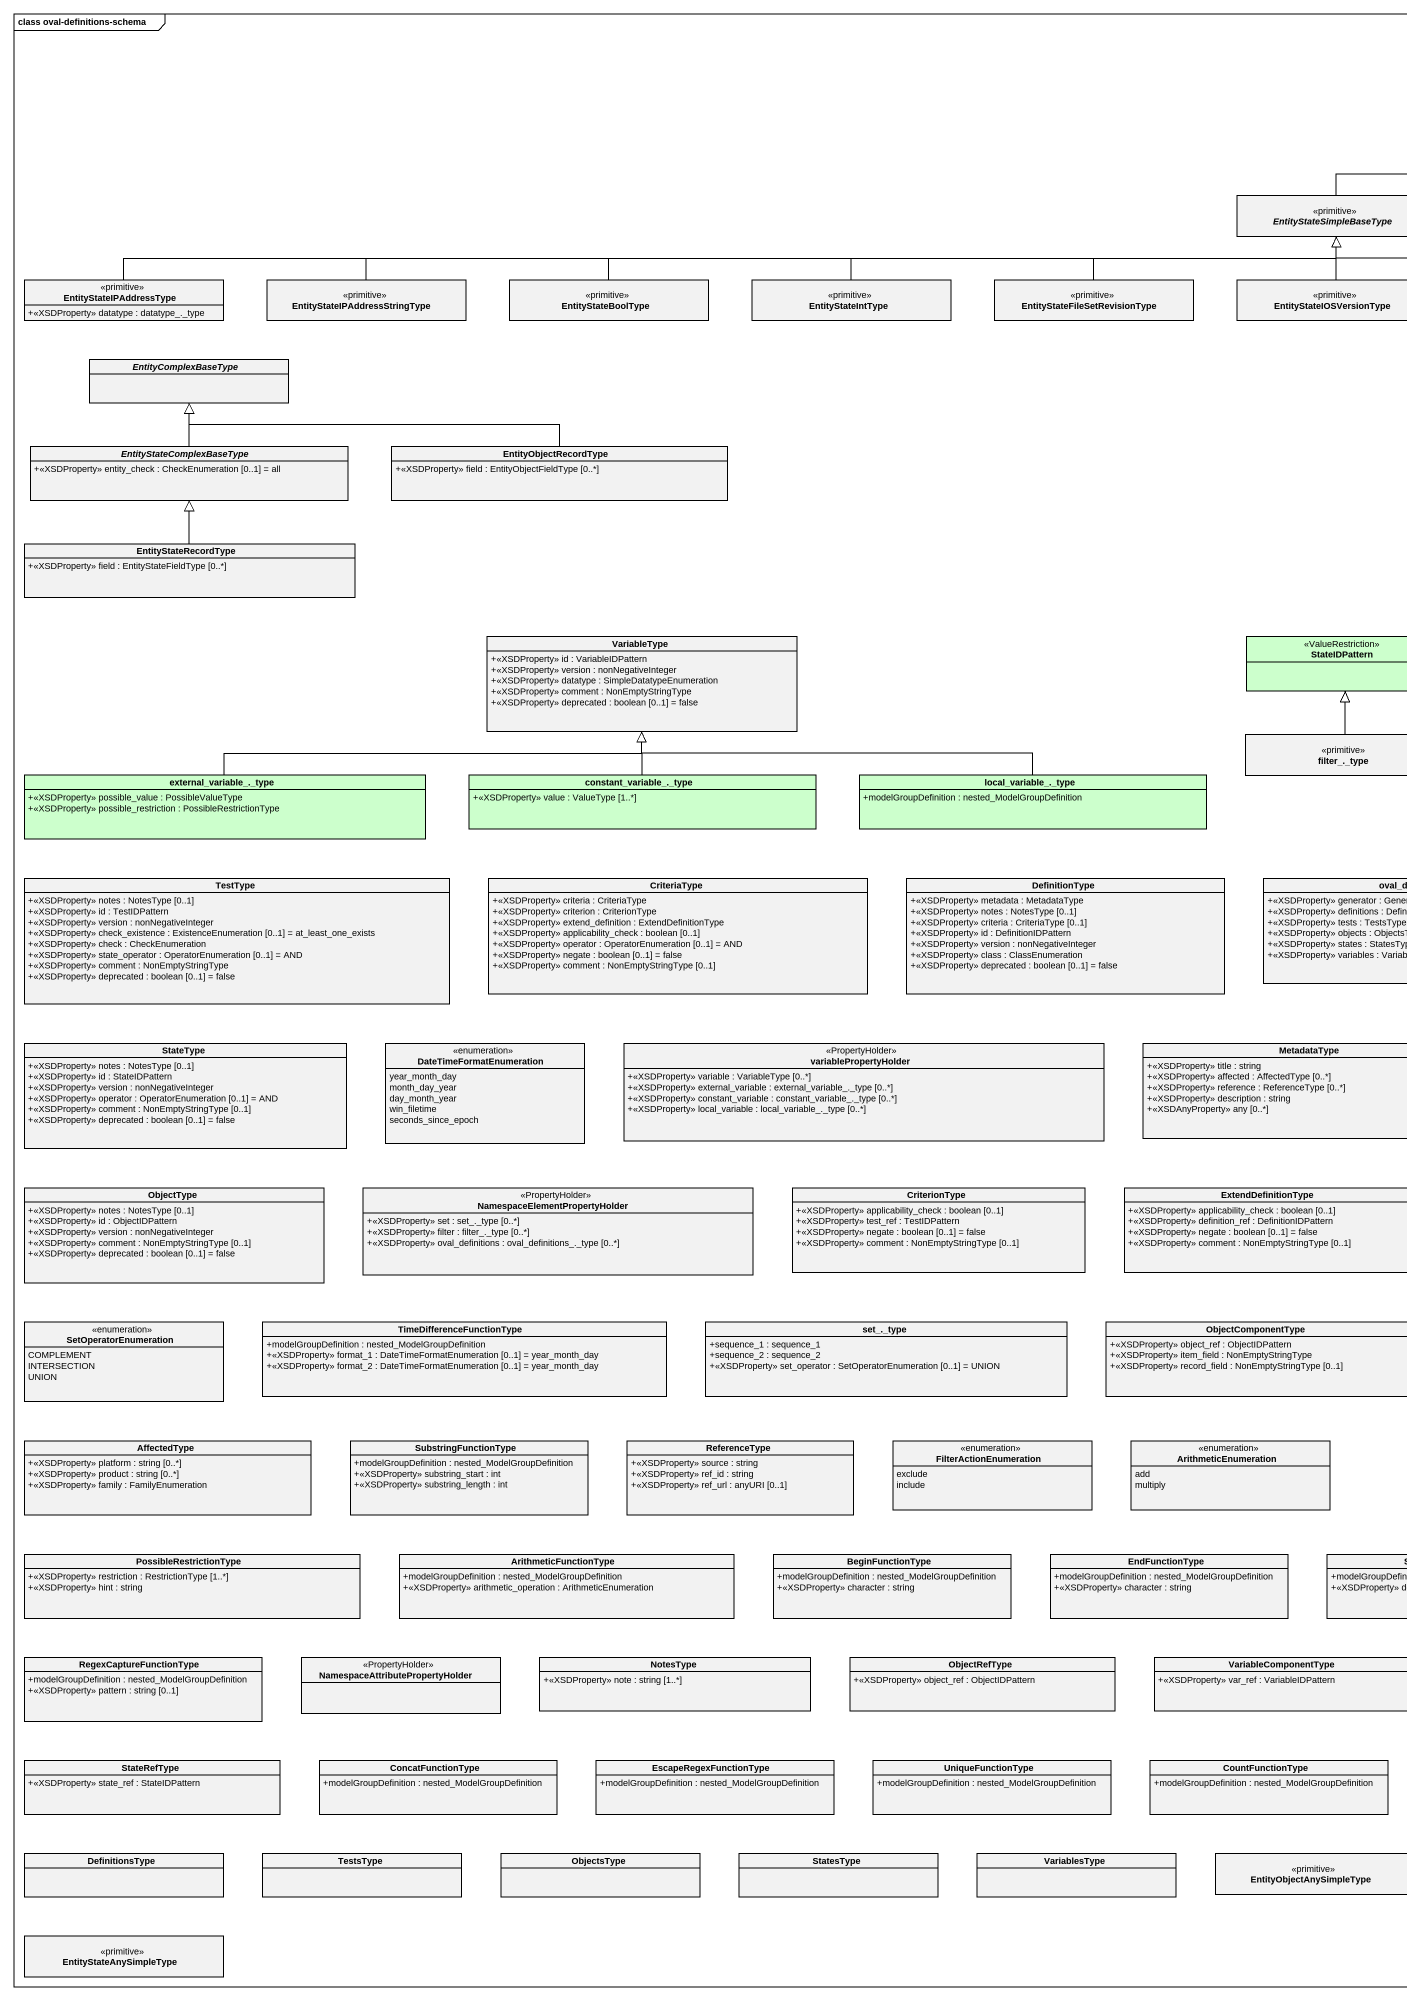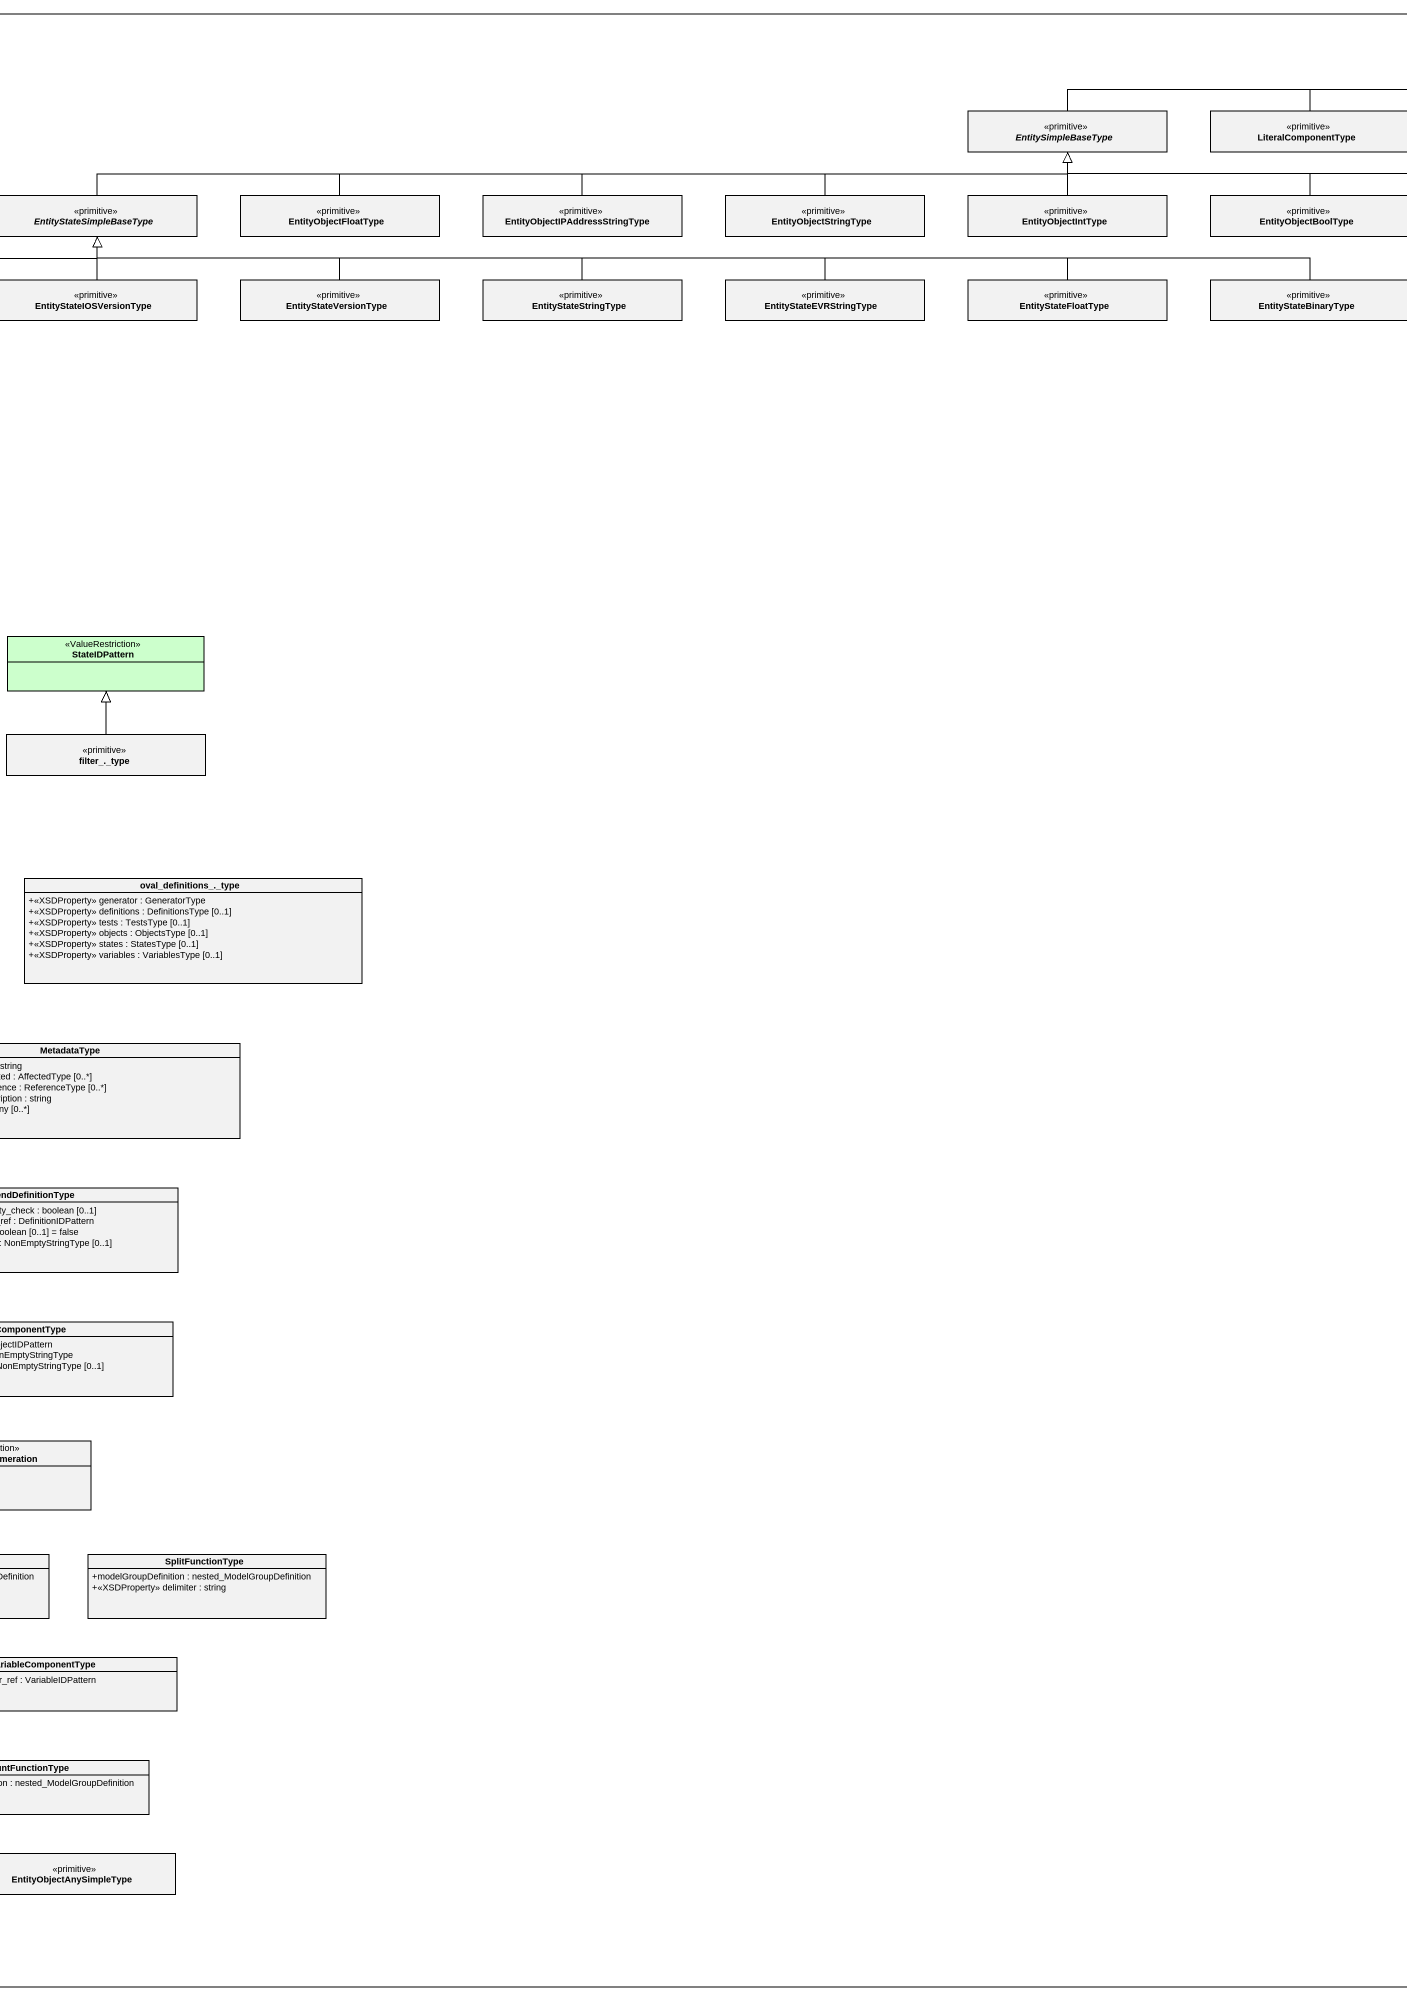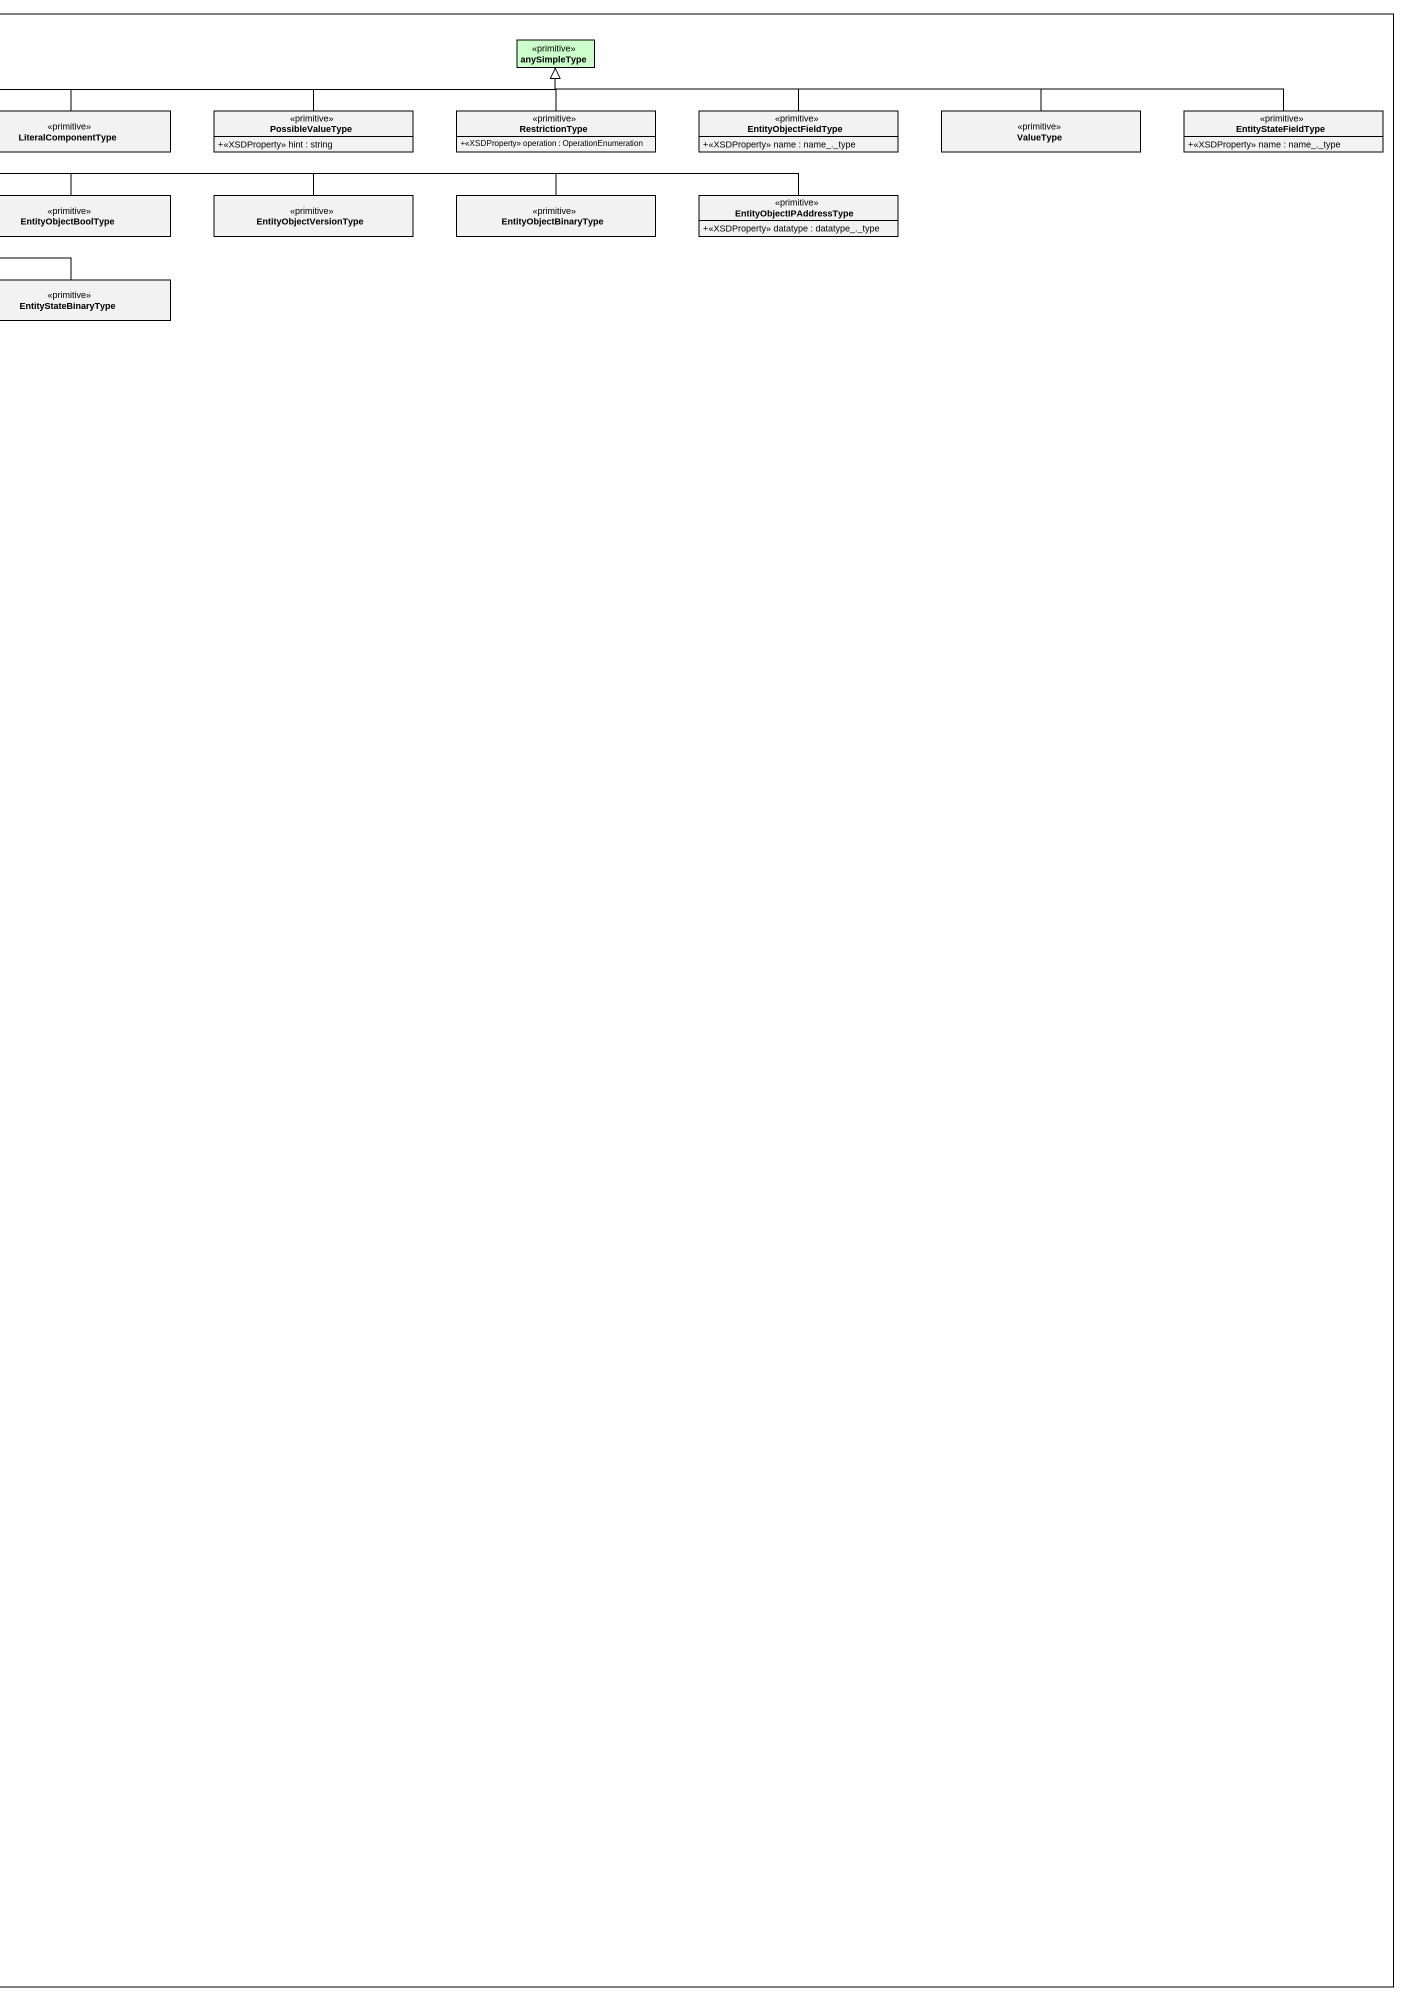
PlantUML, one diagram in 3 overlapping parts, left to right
@startuml
mainframe class oval-definitions-schema
hide circle
hide empty members
skinparam classAttributeIconSize 0
class anySimpleType <<primitive>> #CCFFCC
abstract class EntitySimpleBaseType <<primitive>>
class LiteralComponentType <<primitive>>
class PossibleValueType <<primitive>> {
  +<<XSDProperty>> hint : string
}
class RestrictionType <<primitive>> {
  +<<XSDProperty>> operation : OperationEnumeration
}
class EntityObjectFieldType <<primitive>> {
  +<<XSDProperty>> name : name_._type
}
class ValueType <<primitive>>
class EntityStateFieldType <<primitive>> {
  +<<XSDProperty>> name : name_._type
}
abstract class EntityStateSimpleBaseType <<primitive>>
class EntityObjectFloatType <<primitive>>
class "EntityObjectIPAddressStringType" as EntityObjectIPAddressStringT <<primitive>>
class EntityObjectStringType <<primitive>>
class EntityObjectIntType <<primitive>>
class EntityObjectBoolType <<primitive>>
class EntityObjectVersionType <<primitive>>
class EntityObjectBinaryType <<primitive>>
class EntityObjectIPAddressType <<primitive>> {
  +<<XSDProperty>> datatype : datatype_._type
}
class EntityStateIPAddressType <<primitive>> {
  +<<XSDProperty>> datatype : datatype_._type
}
class "EntityStateIPAddressStringType" as EntityStateIPAddressStringTy <<primitive>>
class EntityStateBoolType <<primitive>>
class EntityStateIntType <<primitive>>
class "EntityStateFileSetRevisionType" as EntityStateFileSetRevisionTy <<primitive>>
class EntityStateIOSVersionType <<primitive>>
class EntityStateVersionType <<primitive>>
class EntityStateStringType <<primitive>>
class EntityStateEVRStringType <<primitive>>
class EntityStateFloatType <<primitive>>
class EntityStateBinaryType <<primitive>>
abstract class EntityComplexBaseType
abstract class EntityStateComplexBaseType {
  +<<XSDProperty>> entity_check : CheckEnumeration [0..1] = all
}
class EntityObjectRecordType {
  +<<XSDProperty>> field : EntityObjectFieldType [0..*]
}
class EntityStateRecordType {
  +<<XSDProperty>> field : EntityStateFieldType [0..*]
}
class VariableType {
  +<<XSDProperty>> id : VariableIDPattern
  +<<XSDProperty>> version : nonNegativeInteger
  +<<XSDProperty>> datatype : SimpleDatatypeEnumeration
  +<<XSDProperty>> comment : NonEmptyStringType
  +<<XSDProperty>> deprecated : boolean [0..1] = false
}
class StateIDPattern <<ValueRestriction>> #CCFFCC
class "filter_._type" as filter_type <<primitive>>
class "external_variable_._type" as external_variable_type #CCFFCC {
  +<<XSDProperty>> possible_value : PossibleValueType
  +<<XSDProperty>> possible_restriction : PossibleRestrictionType
}
class "constant_variable_._type" as constant_variable_type #CCFFCC {
  +<<XSDProperty>> value : ValueType [1..*]
}
class "local_variable_._type" as local_variable_type #CCFFCC {
  +modelGroupDefinition : nested_ModelGroupDefinition
}
class TestType {
  +<<XSDProperty>> notes : NotesType [0..1]
  +<<XSDProperty>> id : TestIDPattern
  +<<XSDProperty>> version : nonNegativeInteger
  +<<XSDProperty>> check_existence : ExistenceEnumeration [0..1] = at_least_one_exists
  +<<XSDProperty>> check : CheckEnumeration
  +<<XSDProperty>> state_operator : OperatorEnumeration [0..1] = AND
  +<<XSDProperty>> comment : NonEmptyStringType
  +<<XSDProperty>> deprecated : boolean [0..1] = false
}
class CriteriaType {
  +<<XSDProperty>> criteria : CriteriaType
  +<<XSDProperty>> criterion : CriterionType
  +<<XSDProperty>> extend_definition : ExtendDefinitionType
  +<<XSDProperty>> applicability_check : boolean [0..1]
  +<<XSDProperty>> operator : OperatorEnumeration [0..1] = AND
  +<<XSDProperty>> negate : boolean [0..1] = false
  +<<XSDProperty>> comment : NonEmptyStringType [0..1]
}
class DefinitionType {
  +<<XSDProperty>> metadata : MetadataType
  +<<XSDProperty>> notes : NotesType [0..1]
  +<<XSDProperty>> criteria : CriteriaType [0..1]
  +<<XSDProperty>> id : DefinitionIDPattern
  +<<XSDProperty>> version : nonNegativeInteger
  +<<XSDProperty>> class : ClassEnumeration
  +<<XSDProperty>> deprecated : boolean [0..1] = false
}
class "oval_definitions_._type" as oval_definitions_type {
  +<<XSDProperty>> generator : GeneratorType
  +<<XSDProperty>> definitions : DefinitionsType [0..1]
  +<<XSDProperty>> tests : TestsType [0..1]
  +<<XSDProperty>> objects : ObjectsType [0..1]
  +<<XSDProperty>> states : StatesType [0..1]
  +<<XSDProperty>> variables : VariablesType [0..1]
}
class StateType {
  +<<XSDProperty>> notes : NotesType [0..1]
  +<<XSDProperty>> id : StateIDPattern
  +<<XSDProperty>> version : nonNegativeInteger
  +<<XSDProperty>> operator : OperatorEnumeration [0..1] = AND
  +<<XSDProperty>> comment : NonEmptyStringType [0..1]
  +<<XSDProperty>> deprecated : boolean [0..1] = false
}
enum DateTimeFormatEnumeration {
  year_month_day
  month_day_year
  day_month_year
  win_filetime
  seconds_since_epoch
}
class variablePropertyHolder <<PropertyHolder>> {
  +<<XSDProperty>> variable : VariableType [0..*]
  +<<XSDProperty>> external_variable : external_variable_._type [0..*]
  +<<XSDProperty>> constant_variable : constant_variable_._type [0..*]
  +<<XSDProperty>> local_variable : local_variable_._type [0..*]
}
class MetadataType {
  +<<XSDProperty>> title : string
  +<<XSDProperty>> affected : AffectedType [0..*]
  +<<XSDProperty>> reference : ReferenceType [0..*]
  +<<XSDProperty>> description : string
  +<<XSDAnyProperty>> any [0..*]
}
class ObjectType {
  +<<XSDProperty>> notes : NotesType [0..1]
  +<<XSDProperty>> id : ObjectIDPattern
  +<<XSDProperty>> version : nonNegativeInteger
  +<<XSDProperty>> comment : NonEmptyStringType [0..1]
  +<<XSDProperty>> deprecated : boolean [0..1] = false
}
class "NamespaceElementPropertyHolder" as NamespaceElementPropertyHold <<PropertyHolder>> {
  +<<XSDProperty>> set : set_._type [0..*]
  +<<XSDProperty>> filter : filter_._type [0..*]
  +<<XSDProperty>> oval_definitions : oval_definitions_._type [0..*]
}
class CriterionType {
  +<<XSDProperty>> applicability_check : boolean [0..1]
  +<<XSDProperty>> test_ref : TestIDPattern
  +<<XSDProperty>> negate : boolean [0..1] = false
  +<<XSDProperty>> comment : NonEmptyStringType [0..1]
}
class ExtendDefinitionType {
  +<<XSDProperty>> applicability_check : boolean [0..1]
  +<<XSDProperty>> definition_ref : DefinitionIDPattern
  +<<XSDProperty>> negate : boolean [0..1] = false
  +<<XSDProperty>> comment : NonEmptyStringType [0..1]
}
enum SetOperatorEnumeration {
  COMPLEMENT
  INTERSECTION
  UNION
}
class TimeDifferenceFunctionType {
  +modelGroupDefinition : nested_ModelGroupDefinition
  +<<XSDProperty>> format_1 : DateTimeFormatEnumeration [0..1] = year_month_day
  +<<XSDProperty>> format_2 : DateTimeFormatEnumeration [0..1] = year_month_day
}
class "set_._type" as set_type {
  +sequence_1 : sequence_1
  +sequence_2 : sequence_2
  +<<XSDProperty>> set_operator : SetOperatorEnumeration [0..1] = UNION
}
class ObjectComponentType {
  +<<XSDProperty>> object_ref : ObjectIDPattern
  +<<XSDProperty>> item_field : NonEmptyStringType
  +<<XSDProperty>> record_field : NonEmptyStringType [0..1]
}
class AffectedType {
  +<<XSDProperty>> platform : string [0..*]
  +<<XSDProperty>> product : string [0..*]
  +<<XSDProperty>> family : FamilyEnumeration
}
class SubstringFunctionType {
  +modelGroupDefinition : nested_ModelGroupDefinition
  +<<XSDProperty>> substring_start : int
  +<<XSDProperty>> substring_length : int
}
class ReferenceType {
  +<<XSDProperty>> source : string
  +<<XSDProperty>> ref_id : string
  +<<XSDProperty>> ref_url : anyURI [0..1]
}
enum FilterActionEnumeration {
  exclude
  include
}
enum ArithmeticEnumeration {
  add
  multiply
}
class PossibleRestrictionType {
  +<<XSDProperty>> restriction : RestrictionType [1..*]
  +<<XSDProperty>> hint : string
}
class ArithmeticFunctionType {
  +modelGroupDefinition : nested_ModelGroupDefinition
  +<<XSDProperty>> arithmetic_operation : ArithmeticEnumeration
}
class BeginFunctionType {
  +modelGroupDefinition : nested_ModelGroupDefinition
  +<<XSDProperty>> character : string
}
class EndFunctionType {
  +modelGroupDefinition : nested_ModelGroupDefinition
  +<<XSDProperty>> character : string
}
class SplitFunctionType {
  +modelGroupDefinition : nested_ModelGroupDefinition
  +<<XSDProperty>> delimiter : string
}
class RegexCaptureFunctionType {
  +modelGroupDefinition : nested_ModelGroupDefinition
  +<<XSDProperty>> pattern : string [0..1]
}
class "NamespaceAttributePropertyHolder" as NamespaceAttributePropertyHo <<PropertyHolder>>
class NotesType {
  +<<XSDProperty>> note : string [1..*]
}
class ObjectRefType {
  +<<XSDProperty>> object_ref : ObjectIDPattern
}
class VariableComponentType {
  +<<XSDProperty>> var_ref : VariableIDPattern
}
class StateRefType {
  +<<XSDProperty>> state_ref : StateIDPattern
}
class ConcatFunctionType {
  +modelGroupDefinition : nested_ModelGroupDefinition
}
class EscapeRegexFunctionType {
  +modelGroupDefinition : nested_ModelGroupDefinition
}
class UniqueFunctionType {
  +modelGroupDefinition : nested_ModelGroupDefinition
}
class CountFunctionType {
  +modelGroupDefinition : nested_ModelGroupDefinition
}
class DefinitionsType
class TestsType
class ObjectsType
class StatesType
class VariablesType
class EntityObjectAnySimpleType <<primitive>>
class EntityStateAnySimpleType <<primitive>>
EntitySimpleBaseType -right-|> anySimpleType
LiteralComponentType -right-|> anySimpleType
PossibleValueType -right-|> anySimpleType
RestrictionType -up-|> anySimpleType
EntityObjectFieldType -left-|> anySimpleType
ValueType -left-|> anySimpleType
EntityStateFieldType -left-|> anySimpleType
EntityStateSimpleBaseType -right-|> EntitySimpleBaseType
EntityObjectFloatType -right-|> EntitySimpleBaseType
EntityObjectIPAddressStringT -right-|> EntitySimpleBaseType
EntityObjectStringType -right-|> EntitySimpleBaseType
EntityObjectIntType -up-|> EntitySimpleBaseType
EntityObjectBoolType -left-|> EntitySimpleBaseType
EntityObjectVersionType -left-|> EntitySimpleBaseType
EntityObjectBinaryType -left-|> EntitySimpleBaseType
EntityObjectIPAddressType -left-|> EntitySimpleBaseType
EntityStateIPAddressType -right-|> EntityStateSimpleBaseType
EntityStateIPAddressStringTy -right-|> EntityStateSimpleBaseType
EntityStateBoolType -right-|> EntityStateSimpleBaseType
EntityStateIntType -right-|> EntityStateSimpleBaseType
EntityStateFileSetRevisionTy -right-|> EntityStateSimpleBaseType
EntityStateIOSVersionType -up-|> EntityStateSimpleBaseType
EntityStateVersionType -left-|> EntityStateSimpleBaseType
EntityStateStringType -left-|> EntityStateSimpleBaseType
EntityStateEVRStringType -left-|> EntityStateSimpleBaseType
EntityStateFloatType -left-|> EntityStateSimpleBaseType
EntityStateBinaryType -left-|> EntityStateSimpleBaseType
EntityStateComplexBaseType -up-|> EntityComplexBaseType
EntityObjectRecordType -left-|> EntityComplexBaseType
EntityStateRecordType -up-|> EntityStateComplexBaseType
filter_type -up-|> StateIDPattern
external_variable_type -right-|> VariableType
constant_variable_type -up-|> VariableType
local_variable_type -left-|> VariableType
@enduml
